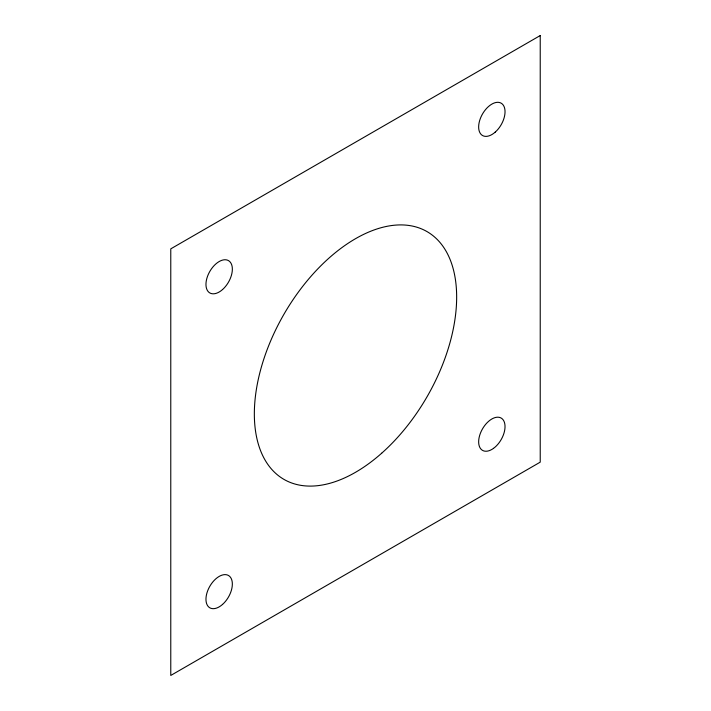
<?xml version="1.0" encoding="UTF-8"?>
<svg xmlns="http://www.w3.org/2000/svg" width="711" height="711" viewBox="0 0 711 711"><rect width="100%" height="100%" fill="white"/><g stroke="black" fill="none" stroke-linecap="round" stroke-linejoin="round"><path stroke-width="1.07" d="M540.227 35.55L170.773 248.85L170.773 675.45L540.227 462.15L540.227 35.55M222.57 289.528A18.664 10.772 -60 0 0 228.489 260.617A18.664 10.772 -60 0 0 206.412 280.196A18.664 10.772 -60 0 0 222.57 289.528M495.256 132.095A18.664 10.772 -60 0 0 501.175 103.184A18.664 10.772 -60 0 0 479.098 122.763A18.664 10.772 -60 0 0 495.256 132.095M381.683 453.209A143.062 82.592 -60 0 0 427.027 231.608A143.062 82.592 -60 0 0 257.791 381.683A143.062 82.592 -60 0 0 381.683 453.209M493.514 448.365A18.664 10.772 -60 0 0 502.339 418.93A18.664 10.772 -60 0 0 479.676 435.363A18.664 10.772 -60 0 0 493.514 448.365M222.57 604.394A18.664 10.772 -60 0 0 228.489 575.492A18.664 10.772 -60 0 0 206.412 595.071A18.664 10.772 -60 0 0 222.57 604.394"/></g></svg>
